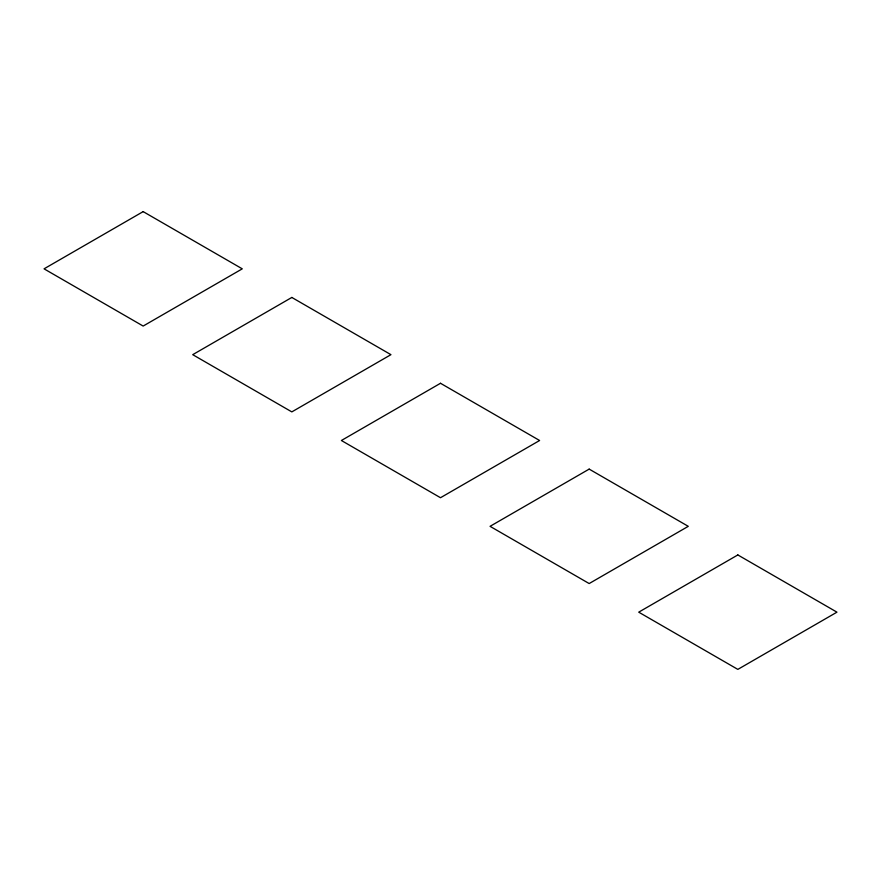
<?xml version="1.0" encoding="UTF-8"?>
<svg xmlns="http://www.w3.org/2000/svg" width="881" height="881" viewBox="0 0 881 881"><rect width="100%" height="100%" fill="white"/><g stroke="black" fill="none" stroke-linecap="round" stroke-linejoin="round"><path stroke-width="1.32" d="M143.162 211.616L44.05 268.837L143.162 326.058L242.275 268.837L143.162 211.616M291.831 297.448L192.719 354.669L291.831 411.89L390.944 354.669L291.831 297.448M440.5 383.279L341.388 440.5L440.5 497.721L539.613 440.5L440.5 383.279M589.169 469.11L490.056 526.331L589.169 583.552L688.281 526.331L589.169 469.11M737.838 554.942L638.725 612.163L737.838 669.384L836.95 612.163L737.838 554.942"/></g></svg>
